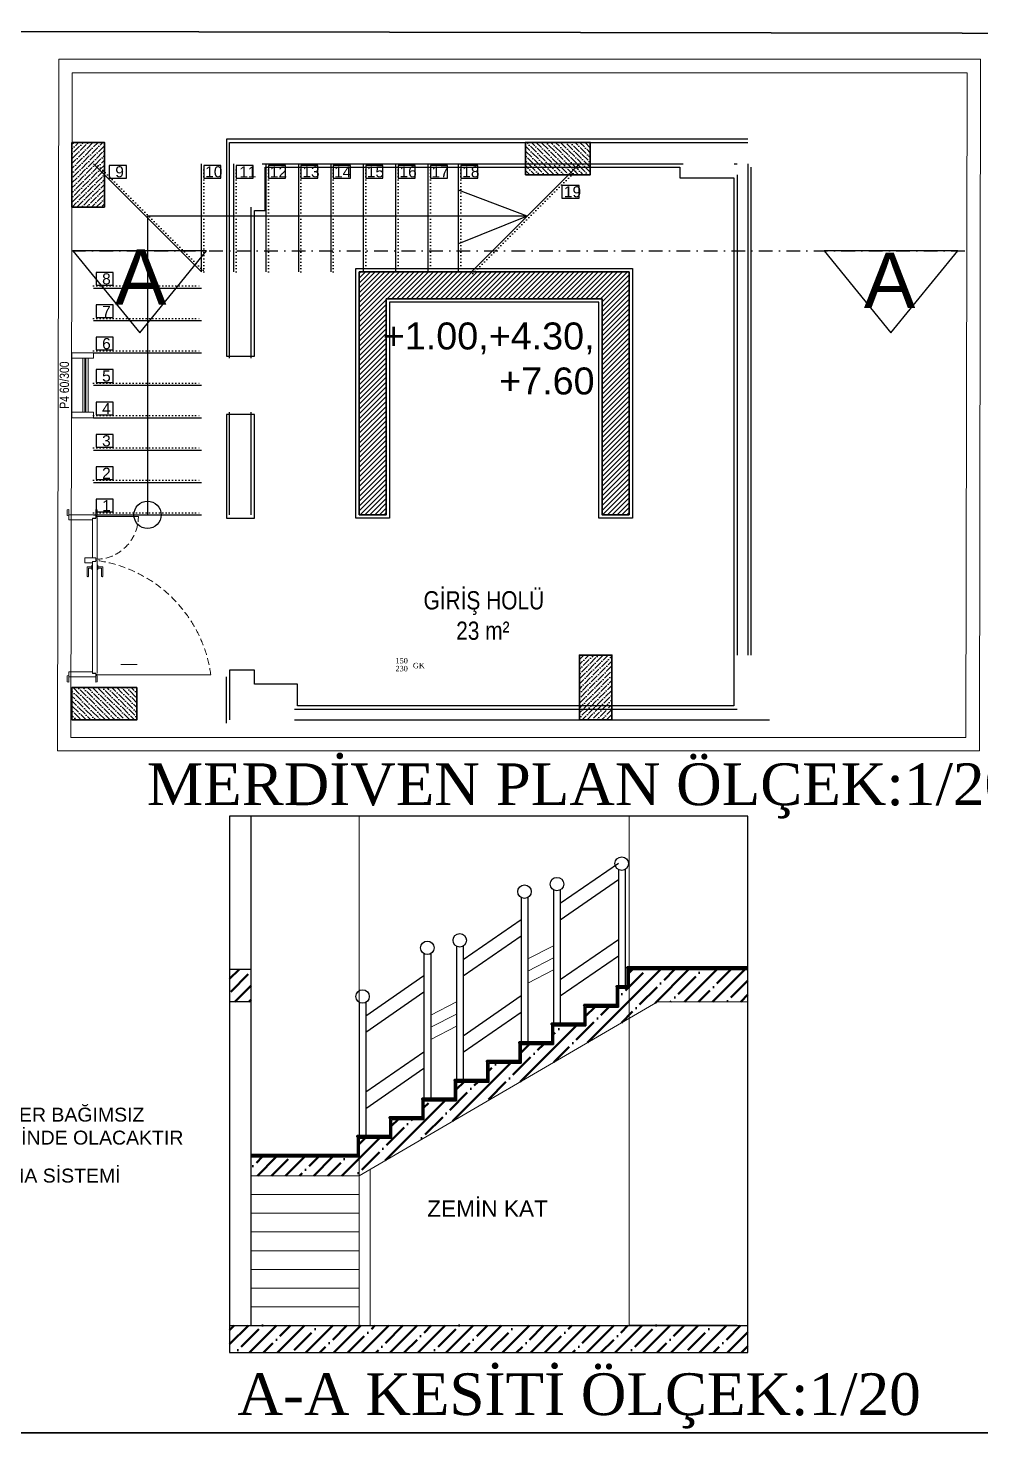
# Model space of a CAD drawing. Header units: millimetres. Extents: x 708 to 46452, y -4963 to 3960.
# Drawn here: x 41039 to 42804, y 1357 to 3959 of the extents above; entities that cross this region are included whole.
import ezdxf
from ezdxf.enums import TextEntityAlignment as Align

# ---------------------------------------------------------------- set-up
doc = ezdxf.new("R2010")
doc.units = ezdxf.units.MM
for name, pattern in [('ACAD_ISO07W100', [3, 0, -3]), ('DASHDOTX2', [50.8, 25.4, -12.7, 0, -12.7]), ('DUZ', [0]), ('HIDDEN2', [4.7625, 3.175, -1.5875])]:
    doc.linetypes.add(name, pattern=pattern)
for name, color, linetype, lineweight in [('00_DUVAR', 22, 'Continuous', 30), ('00_KOLON', 2, 'Continuous', 35), ('00_PENCERE', 103, 'Continuous', 13), ('20', 1, 'Continuous', 0), ('F-YAZI', 7, 'Continuous', 30), ('görünüş1', 251, 'Continuous', 35), ('KAPI', 133, 'Continuous', 20), ('KOLON', 7, 'Continuous', 50), ('merdiven', 255, 'Continuous', 30), ('MERMER', 40, 'DUZ', 25), ('TEFRİŞ', 8, 'Continuous', 9), ('YAZI', 40, 'Continuous', 25)]:
    doc.layers.add(name, color=color, linetype=linetype, lineweight=lineweight)
for name, color, linetype in [('00_YAZI', 214, 'Continuous'), ('DUVARTARAMA', 7, 'Continuous'), ('PENCERE', 3, 'Continuous'), ('SIVA', 135, 'Continuous'), ('wood', 26, 'Continuous')]:
    doc.layers.add(name, color=color, linetype=linetype)
doc.styles.add('ARIAL2', font='arial.ttf', dxfattribs={"width": 0.8})
doc.styles.add('ARİAL NARROW', font='ARIALN.TTF', dxfattribs={"width": 0.8})
doc.styles.add('mimari altlik$0$194_PTB_WET_B1$0$Standard', font='arial.ttf')
doc.styles.get("Standard").update_dxf_attribs({"font": 'arial.ttf'})
doc.styles.add('STYLE1', font='times.ttf', dxfattribs={"width": 0.8, "height": 12.5})
doc.styles.add('YAZI', font='arial.ttf', dxfattribs={"height": 34})
pattern_1 = [(45, (5208.105, 3078.735), (-26.042743, 26.042743), []), (45, (5234.148, 3078.735), (-26.042743, 26.042743), [46.0375, -9.2075, 0, -9.2075])]

# ---------------------------------------------------------------- blocks, each defined once
blk = doc.blocks.new('k1')
at = {"layer": 'KAPI'}
for p, q in [((-90.7, 3696.1), (-51.7, 3696.1)), ((-91.2, 3694.5), (-94.2, 3694.5)), ((-94.2, 3657.8), (-94.2, 3693.3)), ((-89.7, 3695.4), (-91.2, 3695.7)), ((-91.2, 3695.7), (-91.2, 3694.5)), ((-89.7, 3695.4), (-89.7, 3656.9)), ((-91.2, 3657.8), (-101.2, 3657.8)), ((-101.2, 3657.8), (-101.2, 3653.3)), ((-91.2, 3657.8), (-94.2, 3657.8)), ((-91.2, 3654.7), (-91.2, 3657.8)), ((-91.2, 3656.6), (-91.2, 3657.8)), ((-89.7, 3656.9), (-91.2, 3656.6)), ((-101.2, 3653.3), (-94.2, 3653.3)), ((-94.2, 3653.3), (-94.2, 3654.7)), ((-94.2, 3654.7), (-91.2, 3654.7)), ((-94.2, 3654.5), (-94.2, 3552.3)), ((-91.2, 3654.5), (-94.2, 3654.5)), ((-91.2, 3655.7), (-91.2, 3654.5)), ((-89.7, 3655.4), (-91.2, 3655.7)), ((-89.7, 3551.1), (-89.7, 3655.4)), ((-67.9, 3559.1), (-52.9, 3559.1)), ((-91.2, 3551.1), (-94.2, 3551.1)), ((-91.2, 3549.9), (-91.2, 3551.1)), ((-89.7, 3550.2), (-91.2, 3549.9)), ((-90.7, 3549.5), (15.5, 3549.5))]:
    blk.add_line(p, q, dxfattribs=at)
for points in [[(-117.7, 3702.5), (-116.2, 3702.8), (-116.2, 3696.8), (-117.7, 3697.1), (-117.7, 3702.5)], [(-89.7, 3702.5), (-91.2, 3702.8), (-91.2, 3696.8), (-89.7, 3697.1), (-89.7, 3702.5)], [(-117.7, 3543.1), (-116.2, 3542.8), (-116.2, 3548.8), (-117.7, 3548.5), (-117.7, 3543.1)], [(-89.7, 3543.1), (-91.2, 3542.8), (-91.2, 3548.8), (-89.7, 3548.5), (-89.7, 3543.1)]]:
    blk.add_lwpolyline(points, dxfattribs=at)
for points in [[(-91.2, 3697.8), (-116.2, 3697.8), (-116.2, 3693.3), (-94.2, 3693.3), (-94.2, 3694.7), (-91.2, 3694.7)], [(-91.2, 3547.8), (-116.2, 3547.8), (-116.2, 3552.3), (-94.2, 3552.3), (-94.2, 3550.9), (-91.2, 3550.9)]]:
    blk.add_lwpolyline(points, close=True, dxfattribs=at)
for points in [[(-94.7, 3649.7), (-98.6, 3649.7, 0.414214), (-99.2, 3649.1), (-99.2, 3641, 1), (-98, 3641), (-98, 3648.3, -0.414214), (-97.7, 3648.5), (-94.7, 3648.5)], [(-94.2, 3647.1), (-94.4, 3647.1, -0.414214), (-94.7, 3647.4), (-94.7, 3650.9, -0.414214), (-94.4, 3651.1), (-94.2, 3651.1)], [(-89.7, 3651.1), (-89.4, 3651.1, -0.414214), (-89.2, 3650.9), (-89.2, 3647.4, -0.414214), (-89.4, 3647.1), (-89.7, 3647.1)], [(-89.2, 3649.7), (-85.3, 3649.7, -0.414214), (-84.7, 3649.1), (-84.7, 3641, -1), (-85.9, 3641), (-85.9, 3648.3, 0.414214), (-86.1, 3648.5), (-89.2, 3648.5)]]:
    blk.add_lwpolyline(points, format="xyb", dxfattribs=at)
for centre in [(-90.7, 3696.1), (-90.7, 3549.5)]:
    blk.add_circle(centre, 0.5, dxfattribs=at)
at = {"layer": 'KAPI', "linetype": 'HIDDEN2', "ltscale": 2}
for centre, radius, start, end in [((-91.2, 3696.1), 39.5, 269.9972, 0), ((-107.5, 3532.6), 124.1, 7.8071, 82.4638)]:
    blk.add_arc(centre, radius, start, end, dxfattribs=at)
at = {"layer": 'KAPI', "char_height": 5, "width": 517.777, "attachment_point": 9}
for s, insert in [('{\\fTimes New Roman|b0|i0|c162|p18;230}', (197.9, 3552.8)), ('{\\fTimes New Roman|b0|i0|c162|p18;150}', (197.9, 3560.1)), ('{\\fTimes New Roman|b0|i0|c162|p18;GK\\fTimes New Roman|b0|i0|c0|p18;    }', (213.6, 3555.6))]:
    blk.add_mtext(s, dxfattribs=dict(at, insert=insert))
blk = doc.blocks.new('WER')
at = {"layer": '00_PENCERE', "lineweight": 15}
for p, q in [((6940, -1958), (6960, -1958)), ((6940, -1958), (6940, -1963)), ((6940, -2013), (6940, -1963)), ((6940, -1963), (6960, -1963)), ((6950, -2013), (6950, -1963)), ((6952, -2013), (6952, -1963)), ((6953, -2013), (6953, -1963)), ((6955, -2013), (6955, -1963)), ((6960, -1963), (6960, -1958)), ((6960, -2013), (6940, -2013)), ((6940, -2013), (6940, -2018)), ((6960, -2018), (6960, -2013)), ((6940, -2018), (6960, -2018))]:
    blk.add_line(p, q, dxfattribs=at)
at = {"layer": '00_PENCERE', "insert": (6937.4, -2009.7), "char_height": 8.59, "width": 97.846, "attachment_point": 7, "rotation": 90, "style": 'ARIAL2'}
blk.add_mtext('P4 60/300 ', dxfattribs=at)
blk = doc.blocks.new('KOLON')
at = {"layer": 'DUVARTARAMA'}
h = blk.add_hatch(dxfattribs=at)
h.set_pattern_fill('ANSI36', color=8)
h.paths.add_polyline_path([(549.4, 3102.4), (579.4, 3102.4), (579.4, 3042.4), (549.4, 3042.4)])
at = {"layer": '00_KOLON'}
blk.add_lwpolyline([(549.4, 3102.4), (579.4, 3102.4), (579.4, 3042.4), (549.4, 3042.4), (549.4, 3102.4)], dxfattribs=at)
blk = doc.blocks.new('TRHHT')
for points in [[(5310, -1796.2), (5325.9, -1796.2), (5325.9, -1784.4), (5310, -1784.4)], [(5397.5, -1796.2), (5413.3, -1796.2), (5413.3, -1784.4), (5397.5, -1784.4)], [(5427.5, -1796.2), (5443.3, -1796.2), (5443.3, -1784.4), (5427.5, -1784.4)], [(5457.5, -1796.2), (5473.3, -1796.2), (5473.3, -1784.4), (5457.5, -1784.4)], [(5487.5, -1796.2), (5503.3, -1796.2), (5503.3, -1784.4), (5487.5, -1784.4)], [(5517.5, -1796.2), (5533.3, -1796.2), (5533.3, -1784.4), (5517.5, -1784.4)], [(5547.5, -1796.2), (5563.3, -1796.2), (5563.3, -1784.4), (5547.5, -1784.4)], [(5577.5, -1796.2), (5593.3, -1796.2), (5593.3, -1784.4), (5577.5, -1784.4)], [(5607.5, -1796.2), (5623.3, -1796.2), (5623.3, -1784.4), (5607.5, -1784.4)], [(5635.5, -1796.2), (5651.3, -1796.2), (5651.3, -1784.4), (5635.5, -1784.4)], [(5729.2, -1814.7), (5745.1, -1814.7), (5745.1, -1802.9), (5729.2, -1802.9)], [(5297.8, -1895.3), (5313.6, -1895.3), (5313.6, -1883.5), (5297.8, -1883.5)], [(5297.8, -1925.3), (5313.6, -1925.3), (5313.6, -1913.5), (5297.8, -1913.5)], [(5297.8, -1955.3), (5313.6, -1955.3), (5313.6, -1943.5), (5297.8, -1943.5)], [(5297.8, -1985.3), (5313.6, -1985.3), (5313.6, -1973.5), (5297.8, -1973.5)], [(5297.8, -2015.3), (5313.6, -2015.3), (5313.6, -2003.5), (5297.8, -2003.5)], [(5297.8, -2045.3), (5313.6, -2045.3), (5313.6, -2033.5), (5297.8, -2033.5)], [(5297.8, -2075.3), (5313.6, -2075.3), (5313.6, -2063.5), (5297.8, -2063.5)], [(5297.8, -2105.3), (5313.6, -2105.3), (5313.6, -2093.5), (5297.8, -2093.5)]]:
    blk.add_lwpolyline(points, close=True)
at = {"layer": 'merdiven'}
for p, q in [((5697.2, -1831.3), (5345.5, -1831.3)), ((5345.5, -1831.3), (5345.5, -2108)), ((5295.5, -1898), (5395.5, -1898)), ((5295.5, -1928), (5395.5, -1928)), ((5295.5, -1958), (5395.5, -1958)), ((5295.5, -1988), (5395.5, -1988)), ((5295.5, -2018), (5395.5, -2018)), ((5295.5, -2048), (5395.5, -2048)), ((5295.5, -2078), (5395.5, -2078)), ((5295.5, -2108), (5395.5, -2108))]:
    blk.add_line(p, q, dxfattribs=at)
at = {"layer": 'merdiven', "linetype": 'ACAD_ISO07W100'}
for p, q in [((5295.5, -1896), (5395.5, -1896)), ((5295.5, -1926), (5395.5, -1926)), ((5295.5, -1956), (5395.5, -1956)), ((5295.5, -1986), (5395.5, -1986)), ((5295.5, -2016), (5395.5, -2016)), ((5295.5, -2046), (5395.5, -2046)), ((5295.5, -2076), (5395.5, -2076)), ((5295.5, -2106), (5395.5, -2106))]:
    blk.add_line(p, q, dxfattribs=at)
for points in [[(5396.9, -1881.5), (5296.9, -1781.5)], [(5397.5, -1883), (5397.5, -1783)], [(5427.5, -1883), (5427.5, -1783)], [(5457.5, -1883), (5457.5, -1783)], [(5487.5, -1883), (5487.5, -1783)], [(5517.5, -1883), (5517.5, -1783)], [(5547.5, -1883), (5547.5, -1783)], [(5577.5, -1883), (5577.5, -1783)], [(5607.5, -1883), (5607.5, -1783)], [(5635.5, -1883), (5635.5, -1783)], [(5646.9, -1884.4), (5746.9, -1784.4)]]:
    blk.add_lwpolyline(points, dxfattribs=at)
at = {"layer": 'merdiven'}
for points in [[(5395.5, -1883), (5295.5, -1783)], [(5395.5, -1883), (5395.5, -1783)], [(5425.5, -1883), (5425.5, -1783)], [(5455.5, -1883), (5455.5, -1783)], [(5485.5, -1883), (5485.5, -1783)], [(5515.5, -1883), (5515.5, -1783)], [(5545.5, -1883), (5545.5, -1783)], [(5575.5, -1883), (5575.5, -1783)], [(5605.5, -1883), (5605.5, -1783)], [(5633.5, -1883), (5633.5, -1783)], [(5645.5, -1883), (5745.5, -1783)], [(5697.2, -1831.3), (5633.5, -1807.1)], [(5697.2, -1831.3), (5633.5, -1857.1)]]:
    blk.add_lwpolyline(points, dxfattribs=at)
blk.add_circle((5345.5, -2108), 12.6, dxfattribs=at)
at = {"layer": 'merdiven', "color": 7, "lineweight": 35, "attachment_point": 7, "style": 'mimari altlik$0$194_PTB_WET_B1$0$Standard'}
for s, insert, char_height in [('9', (5315.6, -1795.5), 10.3), ('10', (5398.9, -1795.5), 10.25), ('\\pt184.55744;11', (5430.5, -1795.5), 10.253), ('\\pt184.55744;12', (5458.8, -1795.5), 10.253), ('13', (5488.9, -1795.5), 10.25), ('14', (5518.2, -1795.5), 10.25), ('15', (5548.6, -1795.5), 10.25), ('16', (5578.9, -1795.5), 10.25), ('17', (5608.6, -1795.5), 10.25), ('18', (5636.9, -1795.5), 10.25), ('\\pt184.55744;19', (5731.1, -1814), 10.253), ('8', (5303.4, -1894.7), 10.3), ('7', (5303.4, -1924.7), 10.3), ('6', (5303.4, -1954.7), 10.3), ('5', (5303.4, -1984.7), 10.3), ('4', (5303.4, -2014.7), 10.3), ('3', (5303.4, -2044.7), 10.3), ('2', (5303.4, -2074.7), 10.3), ('1', (5303.4, -2104.7), 10.3)]:
    blk.add_mtext_dynamic_manual_height_columns(s, width=190.36, gutter_width=51.3, heights=[0], dxfattribs=dict(at, insert=insert, char_height=char_height))

msp = doc.modelspace()

# ---------------------------------------------------------------- hatches: boundary and pattern name
at = {"layer": 'DUVARTARAMA'}
h = msp.add_hatch(dxfattribs=at)
h.set_pattern_fill('ANSI31', color=256, scale=2)
h.set_pattern_definition([(45, (27531.97, 7273.4455), (-4.490128, 4.490128), [])])
h.paths.add_polyline_path([(41702.006, 3457.533), (42102.006, 3457.533), (42102.006, 3057.533), (42152.006, 3057.533), (42152.006, 3507.533), (41652.006, 3507.533), (41652.006, 3057.533), (41702.006, 3057.533)])
at = {"layer": 'KOLON'}
h = msp.add_hatch(dxfattribs=at)
h.set_pattern_fill('ANSI35', color=5, scale=5.8)
h.set_pattern_definition(pattern_1)
h.paths.add_polyline_path([(41412.006, 2155.303), (41452.006, 2155.303), (41452.006, 2215.303), (41412.006, 2215.303)])
h = msp.add_hatch(dxfattribs=at)
h.set_pattern_fill('ANSI35', color=5, scale=5.8)
h.set_pattern_definition([(45, (-31555.796, 2931.326), (-26.042743, 26.042743), []), (45, (-31529.753, 2931.326), (-26.042743, 26.042743), [46.0375, -9.2075, 0, -9.2075])])
h.paths.add_polyline_path([(42204.256, 2155.303), (42372.006, 2155.303), (42372.006, 2214.983), (42152.006, 2214.983), (42152.006, 2180.263), (42132.006, 2180.263), (42132.006, 2145.543), (42072.006, 2145.543), (42072.006, 2110.823), (42012.006, 2110.823), (42012.006, 2076.103), (41952.006, 2076.103), (41952.006, 2041.383), (41892.006, 2041.383), (41892.006, 2006.663), (41832.006, 2006.663), (41832.006, 1971.943), (41772.006, 1971.943), (41772.006, 1937.223), (41712.006, 1937.223), (41712.006, 1902.503), (41652.006, 1902.503), (41652.006, 1867.783), (41452.006, 1867.783), (41452.006, 1833.063), (41652.03, 1833.063)])
h = msp.add_hatch(dxfattribs=at)
h.set_pattern_fill('ANSI35', color=5, scale=5.8)
h.set_pattern_definition(pattern_1)
h.paths.add_polyline_path([(42372.006, 1505.303), (42372.006, 1555.303), (41412.006, 1555.303), (41412.006, 1505.303)])

# ---------------------------------------------------------------- linework, layer by layer
for p, q in [((41412.006, 2499.252), (41412.006, 1505.303)), ((41452.006, 1555.303), (41452.006, 2499.252)), ((42372.006, 1505.303), (42372.006, 2499.252)), ((41452.006, 2155.303), (41412.006, 2155.303)), ((41412.006, 1555.303), (42372.006, 1555.303)), ((41412.006, 1505.303), (42372.006, 1505.303))]:
    msp.add_line(p, q)
for points in [[(42372.006, 2499.252), (41412.006, 2499.252)], [(41452.006, 2215.303), (41412.006, 2215.303)], [(42352.006, 1555.303), (42152.006, 1555.303)]]:
    msp.add_lwpolyline(points)
at = {"layer": '00_DUVAR'}
for p, q in [((42372.006, 3707.533), (42372.006, 3177.533)), ((42352.006, 3687.533), (42352.006, 2797.533)), ((42372.006, 3189.533), (42372.006, 2797.533))]:
    msp.add_line(p, q, dxfattribs=at)
for points in [[(41412.006, 3747.533), (42372.006, 3747.533)], [(41412.006, 3347.533), (41412.006, 3747.533)], [(41472.006, 3707.533), (42252.006, 3707.533)], [(42346.349, 3707.533), (42352.006, 3707.533)], [(41452.006, 3347.533), (41452.006, 3627.533)], [(41412.006, 3057.533), (41412.006, 3247.533)], [(41452.006, 3057.533), (41452.006, 3247.533)], [(41406.006, 2737.533), (41406.006, 2757.533)], [(41532.006, 2697.533), (42352.006, 2697.533)], [(41532.006, 2677.533), (42412.006, 2677.533)]]:
    msp.add_lwpolyline(points, dxfattribs=at)
at = {"layer": '00_KOLON'}
for p, q in [((41652.006, 3057.533), (41652.006, 3507.533)), ((41652.006, 3507.533), (42152.006, 3507.533)), ((42152.006, 3507.533), (42152.006, 3057.533)), ((41702.006, 3457.533), (42102.006, 3457.533))]:
    msp.add_line(p, q, dxfattribs=at)
for points in [[(41652.006, 3057.533), (41702.006, 3057.533), (41702.006, 3457.533)], [(42102.006, 3457.533), (42102.006, 3057.533), (42152.006, 3057.533)]]:
    msp.add_lwpolyline(points, dxfattribs=at)
at = {"layer": '20'}
for p, q in [((42148.006, 2214.983), (42148.006, 2185.107)), ((42372.006, 2215.303), (42149.506, 2215.303)), ((42152.006, 2215.303), (42152.006, 2180.263)), ((42152.006, 2214.983), (42152.006, 2180.263)), ((42128.006, 2180.263), (42128.006, 2145.543)), ((42132.006, 2180.263), (42132.006, 2145.543)), ((41652.006, 1833.049), (42204.256, 2155.303)), ((42072.006, 2145.543), (42072.006, 2110.823)), ((42072.006, 2145.543), (42072.006, 2110.823)), ((42204.256, 2155.303), (42372.006, 2155.303)), ((42012.006, 2110.823), (42012.006, 2076.103)), ((42012.006, 2110.823), (42012.006, 2076.103)), ((41952.006, 2076.103), (41952.006, 2041.383)), ((41952.006, 2076.103), (41952.006, 2041.383)), ((41892.006, 2041.383), (41892.006, 2006.663)), ((41892.006, 2041.383), (41892.006, 2006.663)), ((41832.006, 2006.663), (41832.006, 1971.943)), ((41832.006, 2006.663), (41832.006, 1971.943)), ((41772.006, 1971.943), (41772.006, 1937.223)), ((41712.006, 1937.223), (41712.006, 1902.503))]:
    msp.add_line(p, q, dxfattribs=at)
at = {"layer": '20', "color": 252, "true_color": 0x939598}
msp.add_line((41672.006, 1555.303), (41672.006, 1844.72), dxfattribs=at)
for points in [[(41652.006, 2499.252), (41652.006, 1555.303)], [(42152.006, 2499.252), (42152.006, 1555.303)], [(41652.006, 1555.303), (41652.006, 1833.063)], [(41452.006, 1798.343), (41652.006, 1798.343)], [(41452.006, 1763.623), (41652.006, 1763.623)], [(41452.006, 1728.903), (41652.006, 1728.903)], [(41452.006, 1694.183), (41652.006, 1694.183)], [(41452.006, 1659.463), (41652.006, 1659.463)], [(41452.006, 1624.743), (41652.006, 1624.743)], [(41452.006, 1590.023), (41652.006, 1590.023)]]:
    msp.add_lwpolyline(points, dxfattribs=at)
at = {"layer": '20'}
for points in [[(41964.506, 2234.776), (42012.006, 2259.138)], [(41964.506, 2212.299), (42012.006, 2236.661)], [(41964.506, 2189.822), (42012.006, 2214.184)], [(42072.006, 2110.823), (42072.006, 2145.543), (42128.006, 2145.543), (42128.006, 2180.263), (42152.006, 2180.263)], [(41784.506, 2130.616), (41832.006, 2154.978)], [(41784.506, 2108.139), (41832.006, 2132.501)], [(41784.506, 2085.662), (41832.006, 2110.024)], [(41952.006, 2041.383), (41952.006, 2076.103), (42012.006, 2076.103), (42012.006, 2110.823), (42072.006, 2110.823)], [(41772.006, 1937.223), (41772.006, 1971.943), (41832.006, 1971.943), (41832.006, 2006.663), (41892.006, 2006.663), (41892.006, 2041.383), (41952.006, 2041.383)], [(41652.006, 1867.783), (41652.006, 1902.503), (41712.006, 1902.503), (41712.006, 1937.223), (41772.006, 1937.223)], [(41452.006, 1867.783), (41652.006, 1867.783)], [(41452.006, 1833.063), (41652.006, 1833.063)]]:
    msp.add_lwpolyline(points, dxfattribs=at)
at = {"layer": 'görünüş1'}
msp.add_lwpolyline([(46304.326, 1356.56), (37465.416, 1356.56), (37465.356, 3959.23), (46304.266, 3943.825)], close=True, dxfattribs=at)
at = {"layer": 'merdiven', "lineweight": 35}
for p, q in [((42149.506, 2185.107), (42149.506, 2217.483)), ((42149.506, 2217.483), (42372.006, 2217.483)), ((42152.006, 2180.263), (42152.006, 2214.983)), ((42152.006, 2214.983), (42372.006, 2214.983)), ((42129.506, 2148.043), (42129.506, 2182.763)), ((42129.506, 2182.763), (42152.006, 2182.763)), ((42132.006, 2145.543), (42132.006, 2180.263)), ((42132.006, 2180.263), (42152.006, 2180.263)), ((42069.506, 2113.323), (42069.506, 2148.043)), ((42069.506, 2148.043), (42132.006, 2148.043)), ((42072.006, 2110.823), (42072.006, 2145.543)), ((42072.006, 2145.543), (42132.006, 2145.543)), ((42009.506, 2078.603), (42009.506, 2113.323)), ((42009.506, 2113.323), (42072.006, 2113.323)), ((42012.006, 2076.103), (42012.006, 2110.823)), ((42012.006, 2110.823), (42072.006, 2110.823)), ((41949.506, 2043.883), (41949.506, 2078.603)), ((41949.506, 2078.603), (42012.006, 2078.603)), ((41952.006, 2041.383), (41952.006, 2076.103)), ((41952.006, 2076.103), (42012.006, 2076.103)), ((41889.506, 2009.163), (41889.506, 2043.883)), ((41889.506, 2043.883), (41952.006, 2043.883)), ((41892.006, 2006.663), (41892.006, 2041.383)), ((41892.006, 2041.383), (41952.006, 2041.383)), ((41829.506, 1974.443), (41829.506, 2009.163)), ((41829.506, 2009.163), (41892.006, 2009.163)), ((41832.006, 1971.943), (41832.006, 2006.663)), ((41832.006, 2006.663), (41892.006, 2006.663)), ((41769.506, 1939.723), (41769.506, 1974.443)), ((41769.506, 1974.443), (41832.006, 1974.443)), ((41772.006, 1937.223), (41772.006, 1971.943)), ((41772.006, 1971.943), (41832.006, 1971.943)), ((41709.506, 1905.003), (41709.506, 1939.723)), ((41709.506, 1939.723), (41772.006, 1939.723)), ((41712.006, 1902.503), (41712.006, 1937.223)), ((41712.006, 1937.223), (41772.006, 1937.223)), ((41649.506, 1867.783), (41649.506, 1905.003)), ((41649.506, 1905.003), (41712.006, 1905.003)), ((41652.006, 1867.783), (41652.006, 1902.503)), ((41652.006, 1902.503), (41712.006, 1902.503)), ((41452.006, 1870.283), (41652.006, 1870.283)), ((41452.006, 1867.783), (41652.006, 1867.783))]:
    msp.add_line(p, q, dxfattribs=at)
at = {"layer": 'MERMER', "linetype": 'Continuous'}
for p, q in [((42147.162, 2218.655), (42148.334, 2219.827)), ((42147.162, 2218.655), (42147.162, 2217.483)), ((42149.506, 2217.483), (42147.162, 2217.483)), ((42147.943, 2217.483), (42147.943, 2185.107)), ((42372.006, 2219.827), (42148.334, 2219.827)), ((42127.162, 2183.935), (42128.334, 2185.107)), ((42127.162, 2183.935), (42127.162, 2182.763)), ((42129.506, 2182.763), (42127.162, 2182.763)), ((42127.943, 2182.763), (42127.943, 2150.387)), ((42152.006, 2185.107), (42128.334, 2185.107)), ((42067.162, 2149.215), (42068.334, 2150.387)), ((42067.162, 2149.215), (42067.162, 2148.043)), ((42069.506, 2148.043), (42067.162, 2148.043)), ((42067.943, 2148.043), (42067.943, 2115.667)), ((42129.506, 2150.387), (42068.334, 2150.387)), ((42007.162, 2114.495), (42008.334, 2115.667)), ((42007.162, 2114.495), (42007.162, 2113.323)), ((42009.506, 2113.323), (42007.162, 2113.323)), ((42007.943, 2113.323), (42007.943, 2080.947)), ((42069.506, 2115.667), (42008.334, 2115.667)), ((41947.162, 2079.775), (41948.334, 2080.947)), ((41947.162, 2079.775), (41947.162, 2078.603)), ((41949.506, 2078.603), (41947.162, 2078.603)), ((41947.943, 2078.603), (41947.943, 2046.227)), ((42009.506, 2080.947), (41948.334, 2080.947)), ((41887.162, 2045.055), (41888.334, 2046.227)), ((41887.162, 2045.055), (41887.162, 2043.883)), ((41889.506, 2043.883), (41887.162, 2043.883)), ((41887.943, 2043.883), (41887.943, 2011.507)), ((41949.506, 2046.227), (41888.334, 2046.227)), ((41827.162, 2010.335), (41828.334, 2011.507)), ((41827.162, 2010.335), (41827.162, 2009.163)), ((41829.506, 2009.163), (41827.162, 2009.163)), ((41827.943, 2009.163), (41827.943, 1976.787)), ((41889.506, 2011.507), (41828.334, 2011.507)), ((41767.162, 1975.615), (41768.334, 1976.787)), ((41767.162, 1975.615), (41767.162, 1974.443)), ((41769.506, 1974.443), (41767.162, 1974.443)), ((41767.943, 1974.443), (41767.943, 1942.067)), ((41829.506, 1976.787), (41768.334, 1976.787)), ((41707.162, 1940.895), (41708.334, 1942.067)), ((41707.162, 1940.895), (41707.162, 1939.723)), ((41709.506, 1939.723), (41707.162, 1939.723)), ((41707.943, 1939.723), (41707.943, 1907.347)), ((41769.506, 1942.067), (41708.334, 1942.067)), ((41647.162, 1906.175), (41648.334, 1907.347)), ((41647.162, 1906.175), (41647.162, 1905.003)), ((41649.506, 1905.003), (41647.162, 1905.003)), ((41647.943, 1905.003), (41647.943, 1871.533)), ((41709.506, 1907.347), (41648.334, 1907.347)), ((41649.506, 1872.627), (41452.006, 1872.627))]:
    msp.add_line(p, q, dxfattribs=at)
at = {"layer": 'SIVA'}
for p, q in [((41406.006, 3753.533), (41406.006, 3351.533)), ((42372.006, 3753.533), (41406.006, 3753.533)), ((41478.006, 3621.533), (41478.006, 3701.533)), ((41478.006, 3701.533), (42246.006, 3701.533)), ((42246.006, 3701.533), (42246.006, 3681.533)), ((42378.006, 2797.533), (42378.006, 3701.533)), ((42246.006, 3681.533), (42346.006, 3681.533)), ((42346.006, 3681.533), (42346.006, 2803.533)), ((41458.006, 3351.533), (41458.006, 3621.533)), ((41458.006, 3621.533), (41478.006, 3621.533)), ((41406.006, 3351.533), (41458.006, 3351.533)), ((41458.006, 2769.533), (41412.006, 2769.533)), ((41412.006, 2769.533), (41412.006, 2677.533)), ((41458.006, 2757.533), (41458.006, 2769.533)), ((41406.006, 2671.533), (41406.006, 2757.533)), ((41458.006, 2743.533), (41458.006, 2757.533)), ((41538.006, 2743.533), (41458.006, 2743.533))]:
    msp.add_line(p, q, dxfattribs=at)
for points in [[(41708.006, 3051.533), (41646.006, 3051.533), (41646.006, 3513.533), (42158.006, 3513.533), (42158.006, 3051.533), (42096.006, 3051.533), (42096.006, 3451.533), (41708.006, 3451.533)], [(41406.006, 3051.533), (41458.006, 3051.533), (41458.006, 3243.533), (41406.006, 3243.533)]]:
    msp.add_lwpolyline(points, close=True, dxfattribs=at)
msp.add_lwpolyline([(42346.006, 2803.533), (42346.006, 2703.533), (41538.006, 2703.533), (41538.006, 2743.533)], dxfattribs=at)
at = {"layer": 'TEFRİŞ'}
for points in [[(41095.341, 3901.641), (42802.915, 3901.641), (42800.681, 2620.209), (41093.108, 2620.209)], [(41120.341, 3876.641), (42777.915, 3876.641), (42775.681, 2645.209), (41118.108, 2645.209)]]:
    msp.add_lwpolyline(points, close=True, dxfattribs=at)
at = {"layer": 'wood', "color": 40, "true_color": 0xf8d731}
for p, q in [((42132.006, 2411.521), (42024.506, 2337.166)), ((42132.006, 2400.435), (42132.006, 2180.263)), ((42144.506, 2400.435), (42144.506, 2180.263)), ((42132.006, 2381.123), (42024.506, 2306.769)), ((41952.006, 2348.494), (41952.006, 2076.103)), ((41964.506, 2348.494), (41964.506, 2076.103)), ((42012.006, 2362.498), (42012.006, 2110.823)), ((42024.506, 2362.498), (42024.506, 2110.823)), ((41952.006, 2307.361), (41844.506, 2233.006)), ((41952.006, 2276.963), (41844.506, 2202.609)), ((42132.006, 2270.262), (42024.506, 2195.908)), ((41772.006, 2244.334), (41772.006, 1971.943)), ((41784.506, 2244.334), (41784.506, 1971.943)), ((41832.006, 2258.338), (41832.006, 2006.663)), ((41844.506, 2258.338), (41844.506, 2006.663)), ((42132.006, 2239.865), (42024.506, 2165.511)), ((41772.006, 2203.201), (41664.506, 2128.846)), ((41772.006, 2172.803), (41664.506, 2098.449)), ((41952.006, 2166.102), (41844.506, 2091.748)), ((41652.006, 2154.178), (41652.006, 1902.503)), ((41664.506, 2154.178), (41664.506, 1902.503)), ((41952.006, 2135.705), (41844.506, 2061.351)), ((41772.006, 2061.942), (41664.506, 1987.588)), ((41772.006, 2031.545), (41664.506, 1957.191))]:
    msp.add_line(p, q, dxfattribs=at)
at = {"layer": 'wood', "color": 3, "linetype": 'DASHDOTX2'}
msp.add_lwpolyline([(41119.776, 3546.859), (42777.35, 3546.859)], dxfattribs=at)
at = {"layer": 'wood', "color": 3}
for points in [[(41121.657, 3546.859), (41245.42, 3394.801), (41369.183, 3546.859), (41121.657, 3546.859)], [(42512.996, 3546.859), (42636.759, 3394.801), (42760.522, 3546.859), (42512.996, 3546.859)]]:
    msp.add_lwpolyline(points, dxfattribs=at)
at = {"layer": 'wood', "color": 40, "true_color": 0xf8d731}
for centre in [(42138.256, 2411.26), (41958.256, 2359.32), (42018.256, 2373.323), (41778.256, 2255.16), (41838.256, 2269.163), (41658.256, 2165.003)]:
    msp.add_circle(centre, 12.5, dxfattribs=at)

# ---------------------------------------------------------------- block references
at = {"layer": '00_KOLON', "xscale": 2, "yscale": 2, "zscale": 2}
msp.add_blockref('KOLON', (40021.167, -2457.33), dxfattribs=at)
for p, rotation in [((48164.814, 2588.749), 90), ((43218.736, 8882.396), 180), ((47324.814, 1578.749), 90)]:
    msp.add_blockref('KOLON', p, dxfattribs=dict(at, rotation=rotation))
at = {"layer": 'KAPI', "xscale": 2, "yscale": 2, "zscale": 2}
msp.add_blockref('k1', (41346.322, -4338.109), dxfattribs=at)
at = {"layer": 'PENCERE', "xscale": 2, "yscale": 2, "zscale": 2}
for name, p in [('TRHHT', (30568.974, 7273.445)), ('WER', (27239.915, 7273.445))]:
    msp.add_blockref(name, p, dxfattribs=at)

# ---------------------------------------------------------------- texts
at = {"layer": '00_YAZI', "insert": (41577.109, 2825.473), "char_height": 33.75, "width": 606.12059, "attachment_point": 7, "style": 'ARİAL NARROW'}
msp.add_mtext('\\pi194.00589;{\\W1;GİRİŞ HOLÜ\\P\\pi254.50726;23 m²}', dxfattribs=at)
at = {"layer": 'F-YAZI', "color": 5}
msp.add_text('ZEMİN KAT', height=30, dxfattribs=at).set_placement((42001.493, 1757.144), align=Align.RIGHT)
at = {"layer": 'SIVA', "style": 'YAZI'}
for s, p in [('HER BAĞIMSIZ BÖLÜMÜN SICAK SU TEMİNİ HER BAĞIMSIZ', (40226.711, 1933.291)), ('BÖLÜM İÇİN BİR ELEKTRİKLİ ANİ ISITICI  ŞEKLİNDE OLACAKTIR', (40226.711, 1890.727)), ('HER BAĞIMSIZ BÖLÜMÜN ISITMA VE SOĞUTMA SİSTEMİ', (40226.711, 1820.379))]:
    msp.add_text(s, height=25.80544, dxfattribs=at).set_placement(p)
at = {"layer": 'YAZI', "linetype": 'Continuous', "style": 'STYLE1'}
for s, p in [('MERDİVEN PLAN ÖLÇEK:1/20', (42063.814, 2558.325)), ('A-A KESİTİ ÖLÇEK:1/20', (42059.317, 1428.352))]:
    msp.add_text(s, height=77.3545, dxfattribs=at).set_placement(p, align=Align.MIDDLE_CENTER)
at = {"layer": 'YAZI'}
for s, width, gutter_width, insert, char_height, attachment_point in [('A\\P ', 11677.05874, 128, (41294.995, 3276.014), 102.4, 9), ('A\\P ', 11677.05874, 128, (42682.111, 3269.952), 102.4, 9), ('+1.00,+4.30,\\P+7.60\\P ', 378.27994, 62.5, (42087.944, 3413.826), 50, 3)]:
    msp.add_mtext_dynamic_manual_height_columns(s, width=width, gutter_width=gutter_width, heights=[0], dxfattribs=dict(at, insert=insert, char_height=char_height, attachment_point=attachment_point))

doc.saveas('drawing.dxf')
